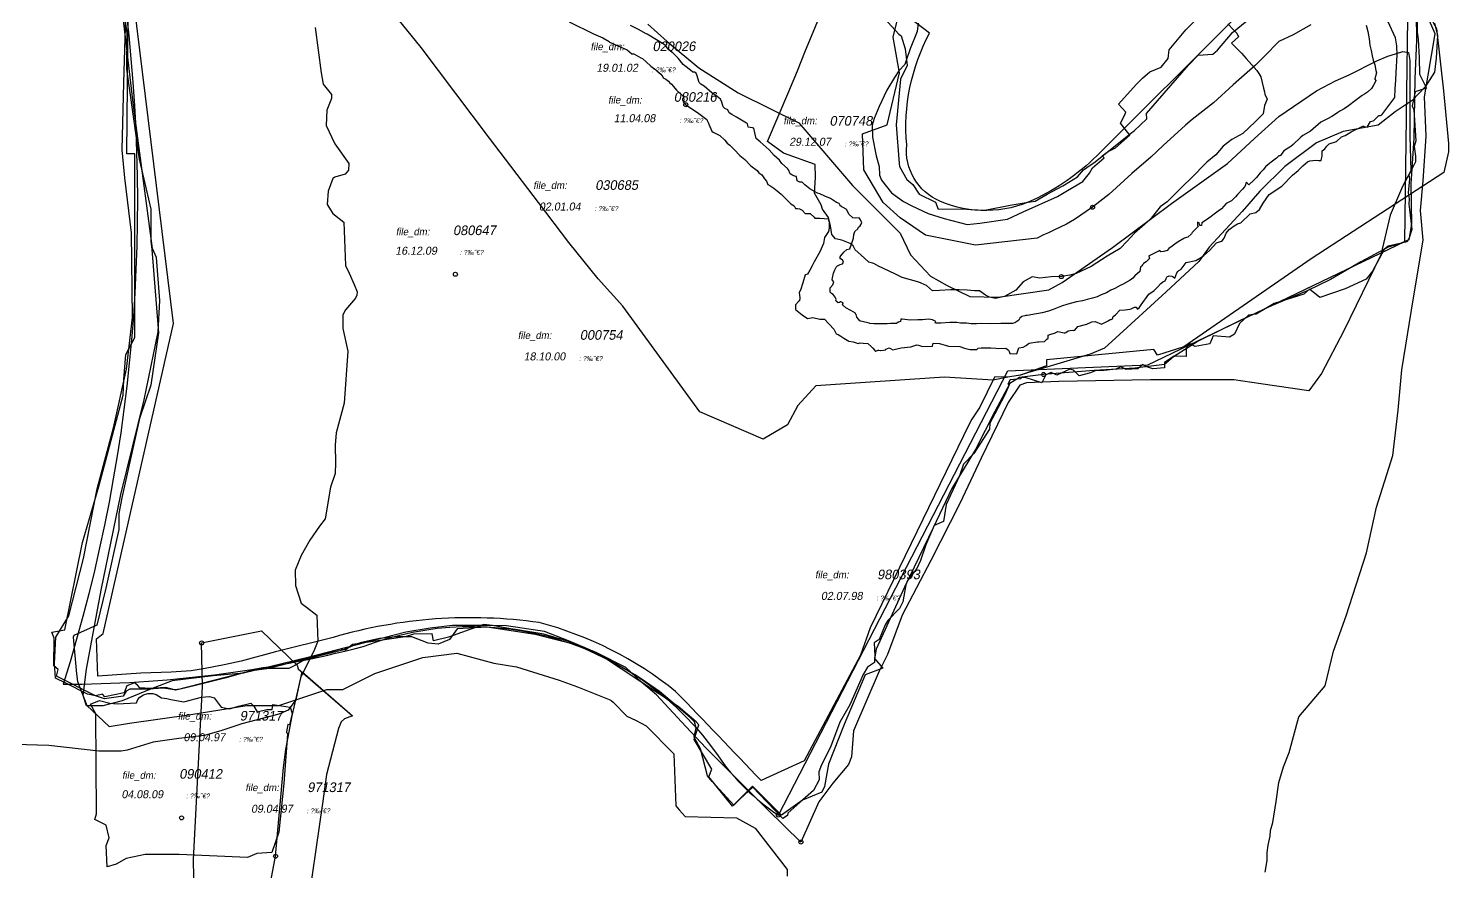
# Model space of a CAD drawing. Header units: metres. Extents: x 116000 to 284092, y 365136 to 804542.
# Drawn here: x 187407 to 189182, y 659763 to 660817 of the extents above; entities that cross this region are included whole.
import ezdxf
from ezdxf.enums import TextEntityAlignment as Align

# ---------------------------------------------------------------- set-up
doc = ezdxf.new("R2010")
doc.units = ezdxf.units.M
doc.header["$LTSCALE"] = 0.075
for name, color, linetype in [('000065', 21, 'Continuous'), ('000754', 21, 'Continuous'), ('020026', 246, 'Continuous'), ('020714', 246, 'Continuous'), ('030685', 7, 'Continuous'), ('060351', 6, 'Continuous'), ('070748', 46, 'Continuous'), ('080216', 30, 'Continuous'), ('080647', 140, 'Continuous'), ('090412', 140, 'Continuous'), ('10', 7, 'Continuous'), ('4', 7, 'Continuous'), ('7', 7, 'Continuous'), ('971317', 5, 'Continuous'), ('980393', 3, 'Continuous')]:
    doc.layers.add(name, color=color, linetype=linetype)
doc.styles.add('HEBTXT', font='HEBTXT.shx')

# ---------------------------------------------------------------- blocks, each defined once
blk = doc.blocks.new('DM_AREA')
at = {"layer": '10'}
blk.add_circle((0, 0), 2.5, dxfattribs=at)
at = {"layer": '4', "style": 'HEBTXT', "oblique": 10}
blk.add_attdef('DATE', text='', height=10, dxfattribs=at).set_placement((9.9, 86.8), align=Align.RIGHT)
at = {"layer": '4', "style": 'HEBTXT', "oblique": 10, "flags": 8}
blk.add_attdef('DATAtxt', text='', height=6, dxfattribs=at).set_placement((41.8, 89.2), align=Align.MIDDLE)
at = {"layer": '7', "style": 'HEBTXT', "oblique": 10}
blk.add_attdef('FILE_DM', (28.1, 112.6), '', height=12, dxfattribs=at)
at = {"layer": '7', "style": 'HEBTXT', "oblique": 10, "flags": 8}
blk.add_attdef('file_txt', text='', height=9, dxfattribs=at).set_placement((-28.4, 117.1), align=Align.MIDDLE)

msp = doc.modelspace()

# ---------------------------------------------------------------- linework, layer by layer
at = {"layer": '000065', "color": 21, "linetype": 'Continuous', "flags": 128}
msp.add_lwpolyline([(189164.1, 660823), (189168, 660807.5), (189166, 660779.5), (189164.1, 660762.1), (189152.5, 660743.7), (189136, 660726.3), (189115, 660712.2), (189093.9, 660695.9), (189049.8, 660687.8), (189016.6, 660673.6), (188977.3, 660644), (188945.7, 660613.3), (188923.6, 660587.7), (188882.7, 660543.2), (188869.6, 660525.5), (188828.7, 660487.5), (188780.3, 660443), (188751.9, 660417.3), (188733.7, 660409.5), (188683.7, 660394.6), (188655.6, 660386.2), (188646.2, 660383.4), (188630.9, 660380.9), (188612.6, 660377.1), (188551.7, 660380.9), (188391.1, 660370.2), (188368.6, 660345.6), (188355.8, 660321.6), (188325.4, 660303.4), (188246.2, 660337.6), (188149.8, 660469.7), (188119.3, 660503.9), (188082.4, 660549.3), (188044.4, 660599.1), (187983.4, 660679.4), (187898.1, 660792.6), (187829.6, 660877.2)], dxfattribs=at)
at = {"layer": '000754', "color": 21, "linetype": 'Continuous', "flags": 128}
msp.add_lwpolyline([(188181.2, 660822), (188205.5, 660800.2), (188245, 660767.1), (188294.2, 660735.9), (188335.4, 660715.5), (188369.7, 660698.6), (188437, 660620.5), (188496.6, 660560.9), (188509.5, 660533.6), (188534.3, 660507.3), (188555.2, 660495.4), (188583.5, 660481.9), (188618.8, 660481), (188682.1, 660490.2), (188699, 660499.1), (188761.6, 660542.8), (188835.6, 660597.9), (188905.4, 660647.8), (188939.2, 660679.1), (188969.5, 660706.4), (189016.7, 660738.7), (189040.6, 660751.2), (189057.5, 660758.4), (189091.9, 660776.1), (189105.6, 660781.8), (189115.5, 660784.8), (189124.5, 660787.8), (189131.7, 660786.5), (189133.4, 660776.3), (189133.4, 660682.3), (189134.5, 660638.7), (189124.3, 660619.3), (189108.6, 660583.3), (189097.1, 660533.6), (189050.8, 660438.9), (189023, 660385.7), (189007, 660363.8), (188947.3, 660372.8), (188913.2, 660377.7), (188809.2, 660377.7), (188694.8, 660375.7), (188654.5, 660373.7), (188645.9, 660371), (188631.4, 660349.2), (188597.6, 660280), (188571.2, 660223.3), (188534.8, 660152), (188499, 660083.8), (188480.6, 660034.6), (188470.1, 660013.9), (188438.2, 659939.4), (188435.7, 659907), (188431.8, 659897.1), (188412.3, 659874), (188394.8, 659850.7), (188372.4, 659800.4), (188330.6, 659841.2), (188254.2, 659917.5), (188228.7, 659944.8), (188192, 659984.1), (188173.1, 660000), (188153.7, 660018.4), (188117.4, 660036.8), (188082.1, 660051.8), (188052.2, 660063.2), (188004.7, 660070.3), (187977.3, 660070.8), (187937, 660070.8), (187909.1, 660067.3), (187878.8, 660062.4), (187838.5, 660051.9), (187756.2, 660031), (187676.1, 660011.1), (187638.1, 660008.1), (187586.8, 660001.6), (187559.6, 659991.4), (187559.6, 659991.4), (187524.4, 659976.9), (187500.1, 659970.7), (187479.9, 659970.7), (187475.8, 659983.6), (187479.9, 660016.2), (187498, 660115), (187522.9, 660234.4), (187551.9, 660352.7), (187569.5, 660437.5), (187571.5, 660476.8), (187567.4, 660530.6), (187562.2, 660541.5), (187538.4, 660720.4), (187524.9, 660837.2)], dxfattribs=at)
at = {"layer": '020026', "color": 246, "linetype": 'Continuous', "flags": 128}
msp.add_lwpolyline([(189141.1, 660835.3), (189141.6, 660801.5), (189139.7, 660753.6), (189138.2, 660679.3), (189134.4, 660622.3), (189135.3, 660572.5), (189132, 660552.6), (189120.3, 660547.3), (189106.3, 660543.4), (189071.9, 660524.9), (189034.1, 660503.1), (189005.1, 660488.6), (188961.4, 660470.6), (188921.2, 660451.7), (188868.9, 660426.1), (188838, 660406.3), (188826.9, 660396.6), (188789.6, 660392.2), (188738.8, 660389.3), (188675.6, 660384.3), (188645.6, 660380.4), (188633.5, 660373.2), (188614.7, 660338.3), (188590.5, 660290.5), (188561, 660242.1), (188537.7, 660192.8), (188501.7, 660118.9), (188466.4, 660041.1), (188464.5, 660029), (188464.2, 660024.5), (188455.6, 660018.8), (188450.1, 660009.7), (188433.6, 659971.6), (188421.1, 659950.1), (188409.4, 659918.8), (188398.3, 659896.8), (188394.9, 659888), (188395.1, 659878.1), (188388.3, 659864.8), (188374.8, 659853.1), (188356.2, 659836.6), (188355.8, 659833.4), (188350, 659829.8), (188320.3, 659860.8), (188312.5, 659868.9), (188296.1, 659853.8), (188288.6, 659846.5), (188261.5, 659876.1), (188255.9, 659883.2), (188247.2, 659916.7), (188239.2, 659931.3), (188241.4, 659943), (188239.4, 659950.5), (188233.9, 659956.1), (188211.5, 659975.1), (188195.8, 659988.2), (188178.3, 660000.5), (188165.5, 660009.1), (188133.2, 660027.3), (188092.8, 660046.4), (188040.5, 660059.7), (187980.5, 660068.7), (187942.9, 660066.8), (187933.5, 660053.5), (187919.1, 660047.6), (187906.9, 660048.8), (187886.5, 660056.6), (187865.8, 660056.6), (187845.8, 660054.7), (187821.6, 660049.1), (187799.7, 660040.1), (187769.9, 660032.6), (187751.5, 660027.6), (187740.1, 660020.9), (187732.7, 660017), (187708, 660017), (187683.3, 660013.9), (187652.8, 660005.2), (187616, 659995.9), (187596.8, 659991.2), (187589.7, 659990.4), (187575.6, 659992.7), (187557.2, 659991.2), (187534.1, 659991.2), (187529.4, 659988.8), (187525.5, 659982.5), (187502.4, 659979.4), (187491.1, 659983), (187480.9, 659984.9), (187453.9, 659999), (187441, 660004.9), (187439.8, 660023.3), (187441.4, 660056.2), (187457.8, 660082.8), (187476, 660154.6), (187493.2, 660241.5), (187513.6, 660317.6), (187529.8, 660391), (187537.3, 660455.3), (187536.2, 660561.4), (187527.6, 660630.1), (187524.5, 660665), (187526.6, 660748.6), (187528.8, 660832.2)], dxfattribs=at)
at = {"layer": '020714', "color": 246, "linetype": 'Continuous', "flags": 128}
msp.add_lwpolyline([(189140.3, 660864.2), (189166.5, 660816.3), (189175.2, 660738.7), (189181.7, 660672.8), (189181.6, 660662.2), (189175.8, 660636.7), (189010, 660528.9), (188851, 660418.9), (188818, 660408.5), (188813.6, 660415.7), (188679.2, 660402.6), (188679.2, 660395.3), (188671, 660392.1), (188652.8, 660385.6), (188647, 660383.4), (188633.6, 660381.3), (188614.5, 660380.9), (188596.1, 660343.5), (188586.2, 660328.4), (188583.3, 660323.1), (188458.9, 660068.1), (188446.9, 660033.8), (188376.5, 659901.6), (188322.9, 659877.1, 0.001322), (188215.9, 659988.5, 0.104811), (188045.4, 660074.5, 0.10653), (187788.2, 660056), (187715.9, 660037.8), (187672.9, 660026.4), (187651.7, 660021.6), (187628, 660017.3), (187610.7, 660014.2), (187585.7, 660012.7), (187547.8, 660011.2), (187494.1, 660007.7), (187492.2, 660054), (187500.5, 660060.9), (187588.6, 660447.8), (187490.1, 661246)], format="xyb", dxfattribs=at)
at = {"layer": '030685', "color": 7, "flags": 128}
for points in [[(188914.1, 660828.9), (188742, 660657.4, -0.087201), (188663.2, 660602.4, -0.213761), (188546.2, 660600.7, -0.326092), (188504.6, 660671, -0.145803), (188533.2, 660810.6), (188254.3, 661023.3)], [(187516.8, 660924.1, -0.117933), (187450.6, 659997.5, 0.880698)], [(187450.6, 659997.5, 0.062458), (187825.6, 660044.5, -0.346779), (188268.9, 659908, 0.095808), (188344.3, 659834.1), (188631.1, 660389), (188806, 660396.2), (189126.9, 660550.6), (189131.3, 660860.5, 0.334597)]]:
    msp.add_lwpolyline(points, format="xyb", dxfattribs=at)
at = {"layer": '060351', "color": 6, "flags": 128}
msp.add_lwpolyline([(187765.4, 660817.8), (187773, 660761.1), (187775.4, 660747.1), (187786, 660734.2), (187786.1, 660729.2), (187780, 660714.3), (187779.1, 660695.2), (187790.1, 660672.4), (187807.4, 660648), (187807, 660639.5), (187803.1, 660634.6), (187790.2, 660630.7), (187787.4, 660629.1), (187781.8, 660613.4), (187780.5, 660596.5), (187787.5, 660585.2), (187801.4, 660574.6), (187803.6, 660520.4), (187807.9, 660510.7), (187814.2, 660496.7), (187817.9, 660487.6), (187817.7, 660483.4), (187816.1, 660479.6), (187803.5, 660465.1), (187799.9, 660459), (187800.3, 660441.7), (187806.2, 660413.6), (187801.7, 660348.4), (187791.7, 660311.4), (187790.7, 660296.1), (187791.1, 660274.1), (187790.7, 660260.8), (187784.7, 660243.6), (187778.2, 660204.1), (187770.8, 660195), (187758.9, 660177.2), (187748, 660158.4), (187740.4, 660140), (187741.1, 660120.7), (187748.1, 660098.7), (187754.9, 660093.7), (187767.6, 660083.8), (187768.7, 660051.3), (187764.5, 660040.8), (187747.2, 660005.5), (187741.2, 659977.9), (187731.8, 659965.2), (187720, 659960.1), (187673.9, 659948.2), (187648.8, 659939.5), (187627.1, 659933.4), (187595, 659929.6), (187563.3, 659925), (187530.5, 659915), (187523.1, 659913.9), (187495.3, 659913.7), (187432.6, 659921), (187390.8, 659922)], dxfattribs=at)
at = {"layer": '070748', "color": 46, "elevation": 43.5, "flags": 128}
for points in [[(188905.8, 660822.4), (188912.8, 660814.6), (188917.1, 660810.6), (188919.3, 660806.2), (188910.6, 660798), (188922.8, 660785.5), (188928.6, 660779), (188942.2, 660763.9), (188944.8, 660760.1), (188947.1, 660756), (188950.5, 660742.1), (188951.6, 660737.3), (188952.1, 660733.8), (188953.7, 660731.2), (188954.9, 660728.1), (188951.8, 660720.4), (188949.9, 660709.8), (188940.1, 660700), (188924.5, 660685.4), (188910.7, 660677.8), (188899.9, 660669.3), (188891, 660658.7), (188879.8, 660649.4), (188859.8, 660629.3), (188850, 660619.9), (188839.8, 660609.7), (188829.9, 660599.8), (188821.4, 660593.7), (188808.3, 660577.4), (188789.4, 660560.8), (188779.9, 660550.7), (188771.5, 660541.8), (188755, 660531.9), (188735.1, 660519), (188716.3, 660510.4), (188708.6, 660508.2), (188697.9, 660506.5), (188685.2, 660506.2), (188671, 660504.8), (188661.2, 660506.1), (188650, 660499.9), (188641.2, 660489.8), (188627, 660481.7), (188615.7, 660479.2), (188607.9, 660480.9), (188603, 660483.2), (188595.6, 660488.6), (188589.3, 660489), (188580.2, 660489.6), (188570, 660489.9), (188559.2, 660490.1), (188545.6, 660489.3), (188537, 660488.7), (188529.5, 660495.3), (188519.7, 660499.8), (188499, 660505.6), (188489.6, 660510.2), (188469.2, 660519.8), (188463.4, 660522.8), (188457.3, 660524.4), (188447.5, 660533.8), (188440.1, 660540), (188437.6, 660545.1), (188434.1, 660547.8), (188423.7, 660552), (188415.6, 660553.9), (188411.1, 660559.3), (188409.5, 660570), (188407, 660580.4), (188399.5, 660590.9), (188397.6, 660596), (188389.6, 660610.9), (188390.6, 660630.3), (188390.2, 660646.7), (188350.8, 660660.6), (188330.6, 660675.4), (188357.3, 660737.6), (188368.3, 660763.7), (188378.2, 660788.9), (188387.6, 660811.7), (188393.4, 660825.9)], [(188519.1, 660823.1), (188517.6, 660812.6), (188509.1, 660791.2), (188504.5, 660777.7), (188502.2, 660771.3), (188495, 660763.4), (188489.2, 660755.1), (188479.8, 660739.5), (188470.2, 660719.2), (188464.1, 660704), (188461.3, 660695.6), (188461.9, 660680.9), (188466.5, 660657.4), (188470.1, 660644.2), (188470.8, 660633.2), (188473.2, 660627.1), (188485.7, 660611.2), (188500.6, 660600.5), (188511.2, 660594.8), (188531.5, 660585.5), (188551.6, 660579), (188580.2, 660571.5), (188596, 660573.1), (188630.5, 660578.1), (188650.3, 660587.3), (188693.2, 660606.5), (188705.6, 660614.1), (188724.6, 660625.4), (188732.9, 660635.8), (188736.8, 660642.6), (188751.3, 660654.7), (188748.8, 660657.5), (188756.2, 660662.8), (188765.6, 660667.4), (188783.6, 660683.3), (188771.7, 660698.3), (188776.7, 660707.9), (188778.6, 660712), (188769.1, 660721.9), (188791.5, 660746.6), (188799.4, 660754.4), (188808.4, 660762.4), (188822.5, 660768.3), (188831.5, 660778.8), (188832.6, 660789.6), (188853.3, 660814.9), (188865.5, 660826.7)]]:
    msp.add_lwpolyline(points, dxfattribs=at)
at = {"layer": '080216', "color": 30}
for points in [[(188083.1, 660824.8), (188113.1, 660809.8), (188125.1, 660804.8), (188132.7, 660800.1), (188133.2, 660799.5), (188143.8, 660794.6), (188155.2, 660789.7), (188161, 660784.8), (188163.7, 660784.6), (188172.3, 660779.9), (188174.6, 660778.9), (188179.1, 660774.8), (188184.8, 660769.4), (188191, 660764.8), (188192.6, 660763.7), (188197.3, 660759.5), (188199.9, 660756), (188200.2, 660754.9), (188203.6, 660753.2), (188207, 660750.6), (188208.2, 660748.9), (188210.6, 660746.7), (188213.4, 660743.9), (188217.1, 660739.3), (188224.4, 660732.9), (188225.4, 660731.8), (188226.3, 660727.2), (188225.5, 660724.7), (188225.9, 660724.3), (188226.8, 660723.3), (188227.2, 660722.8), (188227.4, 660722.7), (188228, 660722.1), (188228.6, 660721.3), (188243.1, 660711.4), (188254.7, 660702.8), (188255.2, 660701.7), (188256.8, 660698.3), (188257.6, 660696.9), (188261.2, 660688.3), (188262.7, 660687.1), (188271, 660683), (188277.4, 660676.9), (188280.4, 660673.4), (188283.7, 660670.6), (188289.4, 660664.9), (188296.2, 660658), (188302.3, 660653), (188309.7, 660645.1), (188317.8, 660639), (188319.7, 660636.1), (188323.7, 660633.5), (188327.1, 660628.8), (188329.3, 660625.7), (188331, 660621.8), (188333.7, 660620.3), (188338.5, 660617.2), (188342.6, 660613.8), (188347.8, 660609.5), (188351.9, 660605.2), (188354.3, 660602.9), (188359.9, 660597.5), (188364.1, 660594.8), (188365.9, 660591.7), (188368.3, 660591.5), (188370.5, 660591.3), (188374.1, 660589.4), (188377.9, 660585.5), (188383.9, 660585.4), (188389.2, 660580.6), (188389.9, 660579.5), (188395.9, 660579.4), (188401.6, 660579), (188406.5, 660578.7), (188407.9, 660573.6), (188407.9, 660567.4), (188406.8, 660562.9), (188401.9, 660555.5), (188400.6, 660548.1), (188396, 660537.5), (188389.2, 660525), (188387.3, 660521.5), (188386.6, 660520.1), (188383.8, 660514.6), (188380.8, 660509.8), (188377.7, 660508.8), (188374.9, 660498.7), (188371.8, 660489.6), (188370.2, 660486.7), (188371.1, 660479.9), (188370.8, 660476.2), (188369.5, 660475.3), (188365.9, 660471.5), (188365.9, 660465.5), (188373.9, 660458.8), (188380.7, 660454.2), (188387.5, 660455.7), (188395.9, 660453.4), (188401.9, 660453.5), (188407.8, 660447.1), (188413.7, 660441.1), (188416.4, 660435.3), (188419, 660434.2), (188422.5, 660432.1), (188425.9, 660429.5), (188432.5, 660426), (188437.8, 660425.2), (188443.8, 660423.1), (188446.3, 660423.8), (188450.1, 660423.4), (188456, 660422.9), (188460.4, 660419.1), (188462.4, 660417.4), (188464.7, 660414.4), (188466.2, 660413.3), (188468.8, 660414.6), (188469.9, 660414.5), (188471.6, 660414.1), (188471.8, 660414.2), (188475.5, 660414.7), (188478.7, 660415), (188478.6, 660416), (188482.9, 660417.5), (188484.2, 660416.8), (188487.5, 660415.2), (188489.1, 660415.4), (188497.9, 660417.6), (188510, 660418.8), (188517.4, 660421.2), (188519.5, 660420.8), (188524.5, 660419.1), (188537, 660419.8), (188537.8, 660423.3), (188545.7, 660423.2), (188556.7, 660419.8), (188571, 660419.3), (188576.7, 660417), (188579.9, 660416.4), (188584, 660415.6), (188589, 660415.4), (188592.3, 660415.7), (188593.9, 660417), (188597.8, 660417.5), (188600.2, 660417.5), (188603.7, 660417.5), (188609.8, 660417.5), (188615.8, 660417.3), (188619.4, 660416.9), (188628.4, 660417.1), (188631.8, 660414.9), (188632.7, 660413), (188633.3, 660410.6), (188642.2, 660410.1), (188642.6, 660411.3), (188644.8, 660417.6), (188650.2, 660418.4), (188654, 660420.4), (188656.3, 660422.7), (188657.7, 660423.5), (188668.2, 660425.2), (188669.8, 660425.1), (188677, 660425.7), (188679.7, 660428.4), (188681.5, 660429.6), (188681.3, 660433.3), (188684.8, 660434.7), (188689.5, 660435.9), (188693.4, 660437.9), (188701.2, 660436.3), (188702.5, 660436.2), (188703.6, 660436.7), (188706.5, 660439), (188711.4, 660439.6), (188713.1, 660439.1), (188713.1, 660439.1), (188714, 660439.6), (188714.6, 660439.7), (188718.4, 660444.3), (188729.7, 660447.2), (188736.1, 660450), (188740.1, 660450.4), (188747.9, 660447.3), (188756.5, 660451.2), (188758.2, 660452.7), (188759.4, 660453.2), (188760.3, 660453.1), (188761, 660453.6), (188761.9, 660453.9), (188762.7, 660456.6), (188765.7, 660458.9), (188771.1, 660464.8), (188777.6, 660465.2), (188783.5, 660465.7), (188785, 660466.5), (188789.1, 660468.3), (188791.2, 660468.2), (188792.2, 660467.3), (188792.9, 660466.1), (188795.2, 660467.7), (188797.4, 660471.2), (188807.2, 660484.6), (188813.9, 660489.3), (188818.1, 660493.5), (188822.1, 660497.9), (188824.7, 660500.2), (188827.7, 660501.3), (188828.9, 660504.2), (188829.9, 660506.7), (188831.6, 660507.3), (188832.6, 660507.4), (188835.8, 660507), (188837.7, 660506.4), (188839.7, 660504.8), (188842.1, 660511.4), (188843.6, 660513), (188844.6, 660514.3), (188847.7, 660516), (188854, 660524), (188865.9, 660526.8), (188873.1, 660530.7), (188876, 660533.1), (188882.8, 660539.2), (188891.7, 660548.9), (188897.9, 660551), (188899.1, 660551.7), (188900, 660552.8), (188901.1, 660554.6), (188902.1, 660556.8), (188903.8, 660561), (188907.4, 660565.6), (188909.2, 660566.6), (188913.6, 660569.9), (188917.8, 660572.5), (188922, 660573.6), (188933.6, 660585.1), (188941, 660586.8), (188945.4, 660590.5), (188950, 660598.3), (188957.7, 660609.3), (188973.3, 660619.6), (188986.5, 660633.1), (188993.9, 660639.2), (188999.7, 660644.9), (189005.4, 660649.9), (189008.4, 660651), (189015.9, 660652), (189019.3, 660651.6), (189022.5, 660651.6), (189022.9, 660653.7), (189023.9, 660656.8), (189023.7, 660663.5), (189027, 660666.3), (189029.7, 660669.4), (189032.6, 660672.2), (189041.7, 660675.4), (189047.8, 660681.3), (189052.4, 660683), (189059.9, 660687.2), (189074.7, 660694.3), (189075.3, 660694.3), (189077.6, 660693.5), (189080.1, 660693), (189084.3, 660700.1), (189087.5, 660701.1), (189088.2, 660701.7), (189094.6, 660707.8), (189096.2, 660707.6), (189096.6, 660707.8), (189098.3, 660708.4), (189114.5, 660730.2), (189115.1, 660741.2), (189115.8, 660751.8), (189116.3, 660761.4), (189117.4, 660783.2), (189116.9, 660794.6), (189115.2, 660804.9), (189105.9, 660825.4)], [(189078.8, 660820.4), (189081, 660812.6), (189082.6, 660803.6), (189083.5, 660795.6), (189084.9, 660789), (189086.3, 660782.5), (189087.5, 660776.8), (189089.4, 660771), (189090.6, 660764.1), (189091.6, 660761), (189089.7, 660753.7), (189089.6, 660753.2), (189090.6, 660751.4), (189090.5, 660750.2), (189087.5, 660745), (189085.2, 660741.7), (189080.5, 660737.1), (189077.7, 660735.4), (189076.8, 660734.5), (189073.8, 660732.8), (189065.6, 660726.4), (189056.5, 660719.7), (189051.1, 660716.3), (189045.8, 660713.1), (189043.5, 660711.6), (189042.8, 660711), (189035.7, 660706.5), (189030.6, 660703.7), (189022, 660699.4), (189009.3, 660688.3), (188999.7, 660682.9), (188997.1, 660680.6), (188996.5, 660680.1), (188987.6, 660671.7), (188984.7, 660669.2), (188975.7, 660663.7), (188971.6, 660657.7), (188970.7, 660657.4), (188970, 660657.6), (188969.7, 660657.6), (188966.6, 660654.5), (188961.6, 660650.7), (188956.4, 660646.4), (188953.1, 660643.5), (188950, 660640), (188949.1, 660639), (188946.4, 660636), (188941.8, 660630.5), (188937.4, 660626.1), (188932.6, 660621.5), (188932.1, 660621), (188930.4, 660622.9), (188928.9, 660624), (188928.9, 660624.1), (188928.3, 660623.1), (188928, 660621.6), (188927.8, 660620.6), (188927.7, 660620.2), (188927.2, 660619.3), (188924, 660615.7), (188918.1, 660609.3), (188915.3, 660606), (188910.5, 660601.4), (188903.6, 660597.9), (188897.8, 660591.4), (188893.7, 660588.2), (188887.1, 660583.4), (188885.2, 660581.5), (188879.4, 660577.3), (188873.2, 660573.9), (188873.1, 660570.6), (188870.8, 660570.4), (188869.9, 660573.6), (188869.5, 660573.7), (188867.8, 660574.5), (188867.9, 660571.4), (188868.8, 660569.1), (188867.4, 660568), (188861.5, 660561.8), (188860.6, 660559.8), (188855.7, 660555.9), (188851.3, 660554.4), (188850.7, 660554.2), (188843.7, 660549.9), (188839.6, 660547), (188836.5, 660544.6), (188832.3, 660541.5), (188829.9, 660539.1), (188825.9, 660538), (188822.1, 660537.5), (188821.1, 660539.1), (188814.3, 660535.7), (188807.5, 660532.6), (188807.2, 660532.3), (188808.1, 660529.3), (188806.1, 660526.9), (188803.7, 660525), (188800.6, 660522.8), (188800.1, 660522), (188799.4, 660521.1), (188798.6, 660520), (188798.3, 660519.8), (188798.2, 660519.7), (188798.1, 660519.7), (188797.4, 660519), (188796.9, 660518.9), (188796.7, 660518.7), (188795.8, 660512.8), (188789.7, 660507.6), (188787, 660504.7), (188783.9, 660502), (188774.1, 660496.7), (188771.4, 660495.6), (188764.6, 660491.9), (188759.5, 660489.7), (188754.4, 660486.3), (188747.7, 660483.6), (188744.4, 660482.2), (188742.5, 660481.5), (188736.8, 660479.8), (188730.1, 660477.9), (188724.1, 660476.5), (188716.8, 660474.9), (188706, 660472.1), (188698.1, 660469.7), (188687.5, 660465.6), (188681.8, 660463.3), (188674.1, 660461.3), (188666.8, 660460), (188655, 660458.1), (188653.5, 660457.8), (188652.1, 660457.4), (188648.4, 660456.6), (188646.1, 660454.5), (188644.7, 660452.1), (188639.8, 660448.9), (188637, 660448), (188633.6, 660447.9), (188632.3, 660448.1), (188622.2, 660448), (188609.7, 660447.4), (188597.8, 660448), (188591.7, 660447.6), (188590.8, 660447.4), (188585.2, 660447.5), (188579.5, 660448.3), (188571.9, 660448.6), (188567.3, 660449.2), (188558.5, 660449.3), (188547.1, 660448.4), (188541.3, 660448.3), (188540.4, 660448.8), (188540.9, 660450.4), (188536.9, 660452.4), (188532, 660453.4), (188524.3, 660452.4), (188520.1, 660452.5), (188518.4, 660452.4), (188508.8, 660452.2), (188498.8, 660453.4), (188497.2, 660453.5), (188496.8, 660450.5), (188494.5, 660449.7), (188494, 660449.5), (188492, 660448.1), (188486.6, 660448), (188484.4, 660448), (188480.4, 660447.7), (188478, 660447.6), (188475.5, 660447.4), (188474.1, 660447.5), (188473.9, 660447.5), (188472.9, 660447.6), (188468.5, 660447.5), (188466.9, 660447.5), (188464.7, 660447.5), (188463.7, 660447.6), (188458.5, 660448.2), (188457.8, 660448.5), (188456, 660449), (188450.5, 660450.2), (188447.2, 660450.8), (188446.2, 660451.4), (188444.4, 660453.5), (188442.5, 660455.8), (188441.4, 660459.2), (188440.6, 660460.2), (188440.5, 660460.8), (188434.8, 660464.1), (188428.5, 660467.6), (188424.3, 660471.4), (188425.4, 660473.7), (188425.4, 660473.7), (188423, 660474.7), (188422.9, 660474.9), (188421.8, 660475), (188420.6, 660474.4), (188419, 660474), (188416.5, 660475.7), (188416.1, 660477), (188416.3, 660477.9), (188416.2, 660479.1), (188415.3, 660480.7), (188412.7, 660484.2), (188410.5, 660485.5), (188408.8, 660487), (188408.9, 660492.5), (188412.2, 660496.3), (188413.5, 660500), (188411.7, 660502.5), (188411.9, 660505), (188413, 660510.8), (188414.1, 660512.8), (188414.9, 660515.1), (188416.7, 660518.2), (188418.1, 660520), (188421.7, 660521.7), (188424.6, 660522.6), (188425.6, 660524.6), (188425, 660526.5), (188422.5, 660528.8), (188421.5, 660528.9), (188421.6, 660531.2), (188422.4, 660532.6), (188426.2, 660537.1), (188429.7, 660540.5), (188433.6, 660541.1), (188436.3, 660549.4), (188438.3, 660554.5), (188438.7, 660559.3), (188439.8, 660562.7), (188443.4, 660566.1), (188444.5, 660568.3), (188446.5, 660569.8), (188447.9, 660571.9), (188448.6, 660574), (188448.3, 660574.4), (188447.1, 660577.6), (188445.4, 660580.1), (188440.9, 660579.7), (188437.4, 660580), (188432.5, 660584.7), (188430, 660589.9), (188429.2, 660590.6), (188428.9, 660590.8), (188425.2, 660592.8), (188423.7, 660593.9), (188423.4, 660594), (188422.8, 660594.4), (188422.5, 660594.4), (188422.4, 660594.5), (188421.2, 660596.1), (188420.1, 660597.8), (188416.8, 660599.2), (188409.5, 660604.1), (188402.2, 660607.2), (188396.1, 660609.8), (188393.2, 660610.9), (188383.5, 660616.3), (188377.3, 660621), (188373.9, 660624.4), (188371, 660624.7), (188367.9, 660626.3), (188367, 660631.5), (188366.3, 660631.7), (188363.5, 660632.6), (188361, 660633.8), (188359, 660635), (188356.9, 660640), (188355.8, 660641.6), (188348.6, 660647.7), (188345.8, 660652.1), (188338.9, 660658), (188332.9, 660665.1), (188321.6, 660674.7), (188316.7, 660679.2), (188314.9, 660686.1), (188313.7, 660692.1), (188312, 660692.3), (188311.5, 660692.5), (188306.7, 660693), (188306, 660695.8), (188305.8, 660697.4), (188304.6, 660698.4), (188292, 660705.8), (188286.2, 660708.9), (188282.8, 660711), (188281, 660714.7), (188277.4, 660716.4), (188275.3, 660718.8), (188273.7, 660724.4), (188271.8, 660728.2), (188268, 660731.7), (188261.2, 660736.2), (188251.7, 660744.4), (188247.3, 660747.1), (188245.4, 660749), (188242.4, 660758.6), (188241.4, 660760.6), (188239.5, 660762), (188237.4, 660762), (188234.3, 660764.2), (188227.4, 660770), (188225.3, 660771.6), (188219.2, 660779.4), (188212, 660786.3), (188211.6, 660786.4), (188206.5, 660790.8), (188203.4, 660795), (188201.5, 660796.6), (188180.2, 660809.2), (188179.1, 660809.8), (188169.6, 660815), (188159.4, 660820.2)]]:
    msp.add_lwpolyline(points, dxfattribs=at)
at = {"layer": '080647', "elevation": 47.5, "flags": 128}
for points in [[(188463, 660843.9), (188494.6, 660809.3), (188497.6, 660807.1), (188502.8, 660791.2), (188505.1, 660770.1), (188496.8, 660753.1), (188491.5, 660696.3), (188495.4, 660647.9), (188495.6, 660644.1), (188504.6, 660627.7), (188512.3, 660621.4), (188520.3, 660609.4), (188540.8, 660599.7), (188544, 660590.8), (188574.7, 660591.2), (188584.6, 660590.5), (188602.1, 660589.7), (188634, 660595.8), (188659, 660599.9), (188665.1, 660600.8), (188680.1, 660609.5), (188699.7, 660620), (188701.8, 660621.2), (188718.1, 660631.3), (188725.5, 660640), (188729.5, 660643), (188740.1, 660650), (188784.1, 660685.3), (188788.9, 660688.6), (188804.7, 660703.8), (188804.4, 660710.3), (188856.6, 660770.6), (188868.9, 660783.1), (188887.3, 660784.4), (188892.9, 660789.4), (188911.9, 660811.4), (188940.8, 660835.1)], [(189142.6, 660825.8), (189142.3, 660811.7), (189143.5, 660803.1), (189144.9, 660779.6), (189145.5, 660759.6), (189154.3, 660741.8), (189139.8, 660737.2), (189136.4, 660719.9), (189138.2, 660714.9), (189140.6, 660676.1), (189138.9, 660669.2), (189140.5, 660656.8), (189140.4, 660649.9), (189131.9, 660633.3), (189132.8, 660628.6), (189131.4, 660611.3), (189132.5, 660603.9), (189132.1, 660597), (189133, 660590.4), (189135.8, 660565.5), (189132.5, 660555.1), (189130.1, 660550.1), (189106.1, 660544.5), (189101.4, 660540.6), (189086.7, 660513.3), (189078.7, 660503.3), (189052.5, 660491.1), (189021, 660480.4), (189007.8, 660490.7), (189000.9, 660484.5), (188963.6, 660472.8), (188941.3, 660459.5), (188931.8, 660458.3), (188920.3, 660448), (188914.3, 660434.5), (188907.8, 660430.8), (188887.7, 660432.4), (188883.2, 660422.6), (188865.1, 660419.4), (188857.8, 660422.9), (188856, 660421.5), (188853.7, 660415.7), (188853.7, 660406.9), (188839, 660407.4), (188826.8, 660399.4), (188826.9, 660392.6), (188812.1, 660391.5), (188804.5, 660393.7), (188799.1, 660396.7), (188793.4, 660391.2), (188778.7, 660390.7), (188772, 660393.7), (188766, 660390.9), (188751.2, 660389.1), (188740.1, 660389), (188734.4, 660386.4), (188720, 660382.8), (188713.2, 660389.9), (188708.5, 660391), (188692.4, 660383.5), (188685.3, 660386.7), (188678.6, 660384), (188673.4, 660373.7), (188652.7, 660380.5), (188647.1, 660380.2), (188647.1, 660378.8), (188633.9, 660377.8), (188630.8, 660372.1), (188632.5, 660371.2), (188627.2, 660359), (188614.8, 660335), (188608.5, 660323.5), (188608.1, 660315.9), (188588.6, 660285.7), (188575.5, 660272.4), (188570.8, 660257.9), (188553.8, 660221.8), (188550.6, 660200.7), (188539.1, 660195.8), (188530.9, 660177.5), (188528.6, 660171.7), (188522, 660152.1), (188517.3, 660142.1), (188505.7, 660127.2), (188503.4, 660121.7), (188499.9, 660100.4), (188495.7, 660092.2), (188481, 660077.1), (188477.9, 660071.6), (188470.2, 660053.2), (188464.1, 660049.1), (188464.7, 660032.9), (188464.2, 660029.7), (188474.8, 660017.5), (188452.6, 660009.3), (188426.5, 659947), (188407, 659897.8), (188401.8, 659869.8), (188398.5, 659862.8), (188374.6, 659852.5), (188348.2, 659834.1), (188312.1, 659870.1), (188286.8, 659845.2), (188257.3, 659882), (188261, 659891.6), (188239.2, 659928.3), (188244.9, 659946.9), (188241.5, 659950.5), (188218.9, 659969.7), (188124.4, 660032.3), (188114.3, 660038), (188100.1, 660044.1), (188088, 660048.7), (188075.8, 660053), (188067.9, 660055.2), (188051.1, 660059.9), (188018.2, 660065.5), (188009.8, 660066.7), (187986.9, 660070.9), (187976.3, 660071.9), (187932.2, 660056.1), (187913.3, 660051.5), (187911.8, 660060.6), (187888.4, 660060.1), (187877.9, 660056.8), (187812, 660047.1), (187803.3, 660040), (187796.7, 660041.4), (187779.7, 660035.7), (187710.6, 660018), (187700, 660017.8), (187591.4, 659990.2), (187579, 659993.3), (187559.2, 659992), (187546.6, 659992.8), (187543.5, 659996.5), (187539.7, 659999.4), (187530.1, 659995.3), (187526.9, 659986.7), (187502.6, 659981.8), (187499.8, 659985.2), (187491.1, 659982.9), (187442.5, 660007.5), (187444.5, 660015.7), (187439.1, 660020.4), (187439.6, 660054.8), (187436.5, 660062.6), (187452.7, 660065.4), (187474.7, 660174.3), (187495.4, 660244.4), (187525.5, 660358.6), (187526.6, 660378.1), (187529.1, 660409.4), (187540.1, 660430.6), (187540.3, 660491), (187540.1, 660659.9), (187530.1, 660659.8), (187531.9, 660832.6)]]:
    msp.add_lwpolyline(points, dxfattribs=at)
at = {"layer": '090412', "color": 140, "elevation": 36.9, "flags": 128}
msp.add_lwpolyline([(187509, 659973.8), (187518.3, 659972.9), (187542.1, 659974.1), (187544, 659978.2), (187546.4, 659981.2), (187550.9, 659984.4), (187556.6, 659986.1), (187562.9, 659985.7), (187566.9, 659984.7), (187573.5, 659980.5), (187580.4, 659979.5), (187585, 659978.3), (187601.6, 659975.4), (187623.5, 659981.5), (187633.3, 659982.3), (187639.3, 659980.3), (187647.9, 659968.9), (187658.4, 659966.9), (187669.9, 659970.2), (187685.3, 659973.7), (187689.1, 659970.2), (187693, 659963.2), (187705.1, 659965.8), (187711.7, 659966), (187712.8, 659972.1), (187723.6, 659970.4), (187734.5, 659968.8), (187737, 659960.9), (187733.5, 659946.6), (187731.5, 659947.1), (187729.9, 659938), (187731.1, 659935), (187726.2, 659873.3), (187720, 659812.9), (187711.2, 659787.3), (187692.6, 659785.9), (187680.9, 659780.9), (187595.8, 659784.9), (187553, 659784.9), (187529.5, 659779.9), (187517, 659772.9), (187505.7, 659769.5), (187504.3, 659795.9), (187508.3, 659805.8), (187504.2, 659821.4), (187490.1, 659828.6), (187492.2, 659835.6), (187491.3, 659960.3), (187491.3, 659960.3), (187485, 659972.6), (187496, 659977)], close=True, dxfattribs=at)
at = {"layer": '971317', "color": 5, "flags": 128}
for points in [[(187744.4, 660016.8), (187812.1, 659958.2), (187802.2, 659954.3), (187797.9, 659950.5), (187794.5, 659942.3), (187779.8, 659884.9), (187774.6, 659848.7), (187753.5, 659702.1), (187750, 659678.9), (187662.9, 659684.9), (187615, 659688.6), (187613.5, 659778.6), (187624.9, 659994.5), (187623.7, 660049), (187698.6, 660064.3), (187743.1, 660021.1)], [(187749.1, 660012.8), (187812.1, 659958.2), (187802.2, 659954.3), (187797.9, 659950.5), (187794.5, 659942.3), (187779.8, 659884.9), (187774.6, 659848.7), (187753.5, 659702.1), (187750, 659678.9), (187697.4, 659682.5), (187716, 659782.7), (187726.1, 659893.5), (187728.8, 659915.8), (187736.9, 659958.1), (187745.3, 659994.2)]]:
    msp.add_lwpolyline(points, close=True, dxfattribs=at)
at = {"layer": '980393', "color": 3, "flags": 128}
for points in [[(188952.5, 659762.9), (188955.1, 659777.3), (188955.1, 659787.5), (188956.1, 659796.6), (188958.6, 659807.6), (188959.3, 659814.6), (188961.9, 659824.8), (188966.1, 659851), (188969.5, 659874.7), (188975.4, 659894.2), (188982.7, 659912.3), (188994.6, 659956.9), (189027.3, 659995.6), (189038.1, 660038.8), (189053.8, 660082.9), (189079.1, 660161.7), (189091.7, 660218.5), (189112.2, 660283.1), (189118.5, 660339.8), (189123.2, 660390.2), (189137.8, 660480.2), (189150.1, 660552), (189146.8, 660589), (189150.1, 660626), (189153.5, 660682), (189151.5, 660730.9), (189165, 660809.8), (189136.4, 660875.9)], [(187526, 660839.3), (187530.2, 660811.1), (187530, 660765.6), (187545.5, 660653.1), (187560.1, 660590.9), (187560.1, 660570.9), (187560.1, 660550.9), (187561.5, 660540.4), (187569.8, 660436.2), (187560.1, 660370.9), (187545.9, 660329.2), (187524.1, 660230.4), (187520.1, 660210.9), (187520.1, 660190.9), (187504, 660117.5), (187492.8, 660071.3), (187464.1, 660058.2), (187463, 660056.2), (187467.2, 660010.4), (187468.5, 660000.8), (187480.1, 659970.9), (187508.3, 659944.7), (187533.7, 659948.9), (187610.3, 659959.6), (187680.1, 659970.9), (187700.1, 659970.9), (187720.1, 659970.9), (187780.1, 659990.9), (187800.1, 659990.9), (187840.1, 660010.9), (187900.1, 660030.9), (187942.5, 660036.3), (187988.9, 660023.6), (188017.1, 660019.4), (188070.6, 660002.5), (188093.2, 659994.1), (188135.1, 659977.6), (188137.8, 659975), (188155.1, 659957.6), (188166.5, 659952.3), (188179.3, 659945.7), (188213.5, 659910.4), (188216, 659845.8), (188220.5, 659840.5), (188227.8, 659832.2), (188291.9, 659830.6), (188315.1, 659817.6), (188355.2, 659766.1), (188355.1, 659757.6)], [(189009.5, 660821.1), (188987.6, 660808.6), (188969.6, 660800.1), (188951.5, 660782), (188940.4, 660770.5), (188912.4, 660746), (188888, 660723.6), (188861.5, 660702.8), (188852.9, 660695.9), (188824.9, 660670.5), (188809.5, 660655.9), (188785.9, 660635.4), (188757.4, 660609.1), (188745.9, 660600.4), (188736.8, 660593.2), (188714.1, 660577.8), (188704.4, 660572.1), (188689.4, 660564.9), (188681.7, 660561.4), (188675.5, 660558.6), (188667.5, 660554.4), (188590.4, 660545.9), (188528, 660558.5), (188496.5, 660579.9), (188475.1, 660599.3), (188451, 660640.1), (188449.6, 660685), (188480.4, 660696.2), (188495.5, 660760.9), (188487.9, 660805.8), (188496.4, 660841.6)]]:
    msp.add_lwpolyline(points, dxfattribs=at)

# ---------------------------------------------------------------- block references
at = {"layer": '000754', "color": 7}
ref = msp.add_blockref('DM_AREA', (188372.4, 659800.4), dxfattribs=at)
ref.add_attrib('FILE_DM', '000754', (188096.2, 660427.7), dxfattribs={"layer": '7', "color": 21, "height": 12, "style": 'HEBTXT', "oblique": 10})
ref.add_attrib('DATE', '18.10.00', dxfattribs={"layer": '4', "color": 21, "height": 10, "style": 'HEBTXT', "oblique": 10}).set_placement((188078.1, 660401.9), align=Align.RIGHT)
ref.add_attrib('file_txt', 'file_dm:', dxfattribs={"layer": '7', "color": 21, "height": 9, "style": 'HEBTXT', "oblique": 10}).set_placement((188039.8, 660432.2), align=Align.MIDDLE)
ref.add_attrib('DATAtxt', ': \x8a‰˜€\x9a', dxfattribs={"layer": '4', "color": 21, "height": 6, "style": 'HEBTXT', "oblique": 10}).set_placement((188109.9, 660404.3), align=Align.MIDDLE)
at = {"layer": '020026', "color": 7}
ref = msp.add_blockref('DM_AREA', (188675.6, 660384.3), dxfattribs=at)
ref.add_attrib('FILE_DM', '020026', (188187.1, 660788.2), dxfattribs={"layer": '7', "color": 246, "height": 12, "style": 'HEBTXT', "oblique": 10})
ref.add_attrib('DATE', '19.01.02', dxfattribs={"layer": '4', "color": 246, "height": 10, "style": 'HEBTXT', "oblique": 10}).set_placement((188168.9, 660762.4), align=Align.RIGHT)
ref.add_attrib('file_txt', 'file_dm:', dxfattribs={"layer": '7', "color": 246, "height": 9, "style": 'HEBTXT', "oblique": 10}).set_placement((188130.6, 660792.8), align=Align.MIDDLE)
ref.add_attrib('DATAtxt', ': \x8a‰˜€\x9a', dxfattribs={"layer": '4', "color": 246, "height": 6, "style": 'HEBTXT', "oblique": 10}).set_placement((188200.8, 660764.9), align=Align.MIDDLE)
at = {"layer": '030685', "color": 7}
ref = msp.add_blockref('DM_AREA', (188344.3, 659834.1), dxfattribs=at)
ref.add_attrib('FILE_DM', '030685', (188115.5, 660614.9), dxfattribs={"layer": '7', "color": 7, "height": 12, "style": 'HEBTXT', "oblique": 10})
ref.add_attrib('DATE', '02.01.04', dxfattribs={"layer": '4', "color": 7, "height": 10, "style": 'HEBTXT', "oblique": 10}).set_placement((188097.3, 660589.1), align=Align.RIGHT)
ref.add_attrib('file_txt', 'file_dm:', dxfattribs={"layer": '7', "color": 7, "height": 9, "style": 'HEBTXT', "oblique": 10}).set_placement((188059, 660619.5), align=Align.MIDDLE)
ref.add_attrib('DATAtxt', ': \x8a‰˜€\x9a', dxfattribs={"layer": '4', "color": 7, "height": 6, "style": 'HEBTXT', "oblique": 10}).set_placement((188129.2, 660591.6), align=Align.MIDDLE)
at = {"layer": '060351', "color": 7}
ref = msp.add_blockref('DM_AREA', (187297.6, 659925.5), dxfattribs=at)
ref.add_attrib('FILE_DM', '060351', (187631.2, 660913.8), dxfattribs={"layer": '7', "color": 6, "height": 12, "style": 'HEBTXT', "oblique": 10})
ref.add_attrib('DATE', '24.06.06', dxfattribs={"layer": '4', "color": 6, "height": 10, "style": 'HEBTXT', "oblique": 10}).set_placement((187613.1, 660888), align=Align.RIGHT)
ref.add_attrib('file_txt', 'file_dm:', dxfattribs={"layer": '7', "color": 6, "height": 9, "style": 'HEBTXT', "oblique": 10}).set_placement((187574.8, 660918.4), align=Align.MIDDLE)
ref.add_attrib('DATAtxt', ': \x8a‰˜€\x9a', dxfattribs={"layer": '4', "color": 6, "height": 6, "style": 'HEBTXT', "oblique": 10}).set_placement((187644.9, 660890.5), align=Align.MIDDLE)
at = {"layer": '070748', "color": 7}
ref = msp.add_blockref('DM_AREA', (188697.9, 660506.5, 43.5), dxfattribs=at)
ref.add_attrib('FILE_DM', '070748', (188408.2, 660695.1, 43.5), dxfattribs={"layer": '7', "color": 46, "height": 12, "style": 'HEBTXT', "oblique": 10})
ref.add_attrib('DATE', '29.12.07', dxfattribs={"layer": '4', "color": 46, "height": 10, "style": 'HEBTXT', "oblique": 10}).set_placement((188409.9, 660670, 43.5), align=Align.RIGHT)
ref.add_attrib('file_txt', 'file_dm:', dxfattribs={"layer": '7', "color": 46, "height": 9, "style": 'HEBTXT', "oblique": 10}).set_placement((188371.6, 660700.3, 43.5), align=Align.MIDDLE)
ref.add_attrib('DATAtxt', ': \x8a‰˜€\x9a', dxfattribs={"layer": '4', "color": 46, "height": 6, "style": 'HEBTXT', "oblique": 10}).set_placement((188441.8, 660672.4, 43.5), align=Align.MIDDLE)
at = {"layer": '080216', "color": 7}
ref = msp.add_blockref('DM_AREA', (188228.6, 660721.3), dxfattribs=at)
ref.add_attrib('FILE_DM', '080216', (188213.6, 660724.9), dxfattribs={"layer": '7', "color": 30, "height": 12, "style": 'HEBTXT', "oblique": 10})
ref.add_attrib('DATE', '11.04.08', dxfattribs={"layer": '4', "color": 30, "height": 10, "style": 'HEBTXT', "oblique": 10}).set_placement((188190.6, 660699.4), align=Align.RIGHT)
ref.add_attrib('file_txt', 'file_dm:', dxfattribs={"layer": '7', "color": 30, "height": 9, "style": 'HEBTXT', "oblique": 10}).set_placement((188152.6, 660726.2), align=Align.MIDDLE)
ref.add_attrib('DATAtxt', ': \x8a‰˜€\x9a', dxfattribs={"layer": '4', "color": 30, "height": 6, "style": 'HEBTXT', "oblique": 10}).set_placement((188235.3, 660701.4), align=Align.MIDDLE)
at = {"layer": '080647', "color": 140}
ref = msp.add_blockref('DM_AREA', (187940.7, 660509.5, -36.9), dxfattribs=at)
ref.add_attrib('FILE_DM', '080647', (187937.8, 660558.4, -36.9), dxfattribs={"layer": '7', "color": 140, "height": 12, "style": 'HEBTXT', "oblique": 10})
ref.add_attrib('DATE', '16.12.09', dxfattribs={"layer": '4', "color": 140, "height": 10, "style": 'HEBTXT', "oblique": 10}).set_placement((187917.7, 660533.9, -36.9), align=Align.RIGHT)
ref.add_attrib('file_txt', 'file_dm:', dxfattribs={"layer": '7', "color": 140, "height": 9, "style": 'HEBTXT', "oblique": 10}).set_placement((187887.4, 660561.6, -36.9), align=Align.MIDDLE)
ref.add_attrib('DATAtxt', ': \x8a‰˜€\x9a', dxfattribs={"layer": '4', "color": 140, "height": 6, "style": 'HEBTXT', "oblique": 10}).set_placement((187960.9, 660536.9, -36.9), align=Align.MIDDLE)
at = {"layer": '090412', "color": 140}
ref = msp.add_blockref('DM_AREA', (187598.6, 659830.6), dxfattribs=at)
ref.add_attrib('FILE_DM', '090412', (187595.7, 659879.5), dxfattribs={"layer": '7', "color": 140, "height": 12, "style": 'HEBTXT', "oblique": 10})
ref.add_attrib('DATE', '04.08.09', dxfattribs={"layer": '4', "color": 140, "height": 10, "style": 'HEBTXT', "oblique": 10}).set_placement((187575.6, 659855.1), align=Align.RIGHT)
ref.add_attrib('file_txt', 'file_dm:', dxfattribs={"layer": '7', "color": 140, "height": 9, "style": 'HEBTXT', "oblique": 10}).set_placement((187545.3, 659882.8), align=Align.MIDDLE)
ref.add_attrib('DATAtxt', ': \x8a‰˜€\x9a', dxfattribs={"layer": '4', "color": 140, "height": 6, "style": 'HEBTXT', "oblique": 10}).set_placement((187618.9, 659858.1), align=Align.MIDDLE)
at = {"layer": '971317', "color": 7}
ref = msp.add_blockref('DM_AREA', (187623.7, 660049), dxfattribs=at)
ref.add_attrib('FILE_DM', '971317', (187671.3, 659952.1), dxfattribs={"layer": '7', "color": 5, "height": 12, "style": 'HEBTXT', "oblique": 10})
ref.add_attrib('DATE', '09.04.97', dxfattribs={"layer": '4', "color": 5, "height": 10, "style": 'HEBTXT', "oblique": 10}).set_placement((187653.1, 659926.3), align=Align.RIGHT)
ref.add_attrib('file_txt', 'file_dm:', dxfattribs={"layer": '7', "color": 5, "height": 9, "style": 'HEBTXT', "oblique": 10}).set_placement((187614.8, 659956.7), align=Align.MIDDLE)
ref.add_attrib('DATAtxt', ': \x8a‰˜€\x9a', dxfattribs={"layer": '4', "color": 5, "height": 6, "style": 'HEBTXT', "oblique": 10}).set_placement((187685, 659928.8), align=Align.MIDDLE)
ref = msp.add_blockref('DM_AREA', (187716, 659782.7), dxfattribs=at)
ref.add_attrib('FILE_DM', '971317', (187755.7, 659862.8), dxfattribs={"layer": '7', "color": 5, "height": 12, "style": 'HEBTXT', "oblique": 10})
ref.add_attrib('DATE', '09.04.97', dxfattribs={"layer": '4', "color": 5, "height": 10, "style": 'HEBTXT', "oblique": 10}).set_placement((187737.5, 659837), align=Align.RIGHT)
ref.add_attrib('file_txt', 'file_dm:', dxfattribs={"layer": '7', "color": 5, "height": 9, "style": 'HEBTXT', "oblique": 10}).set_placement((187699.3, 659867.4), align=Align.MIDDLE)
ref.add_attrib('DATAtxt', ': \x8a‰˜€\x9a', dxfattribs={"layer": '4', "color": 5, "height": 6, "style": 'HEBTXT', "oblique": 10}).set_placement((187769.4, 659839.5), align=Align.MIDDLE)
at = {"layer": '980393', "color": 7}
ref = msp.add_blockref('DM_AREA', (188736.8, 660593.2, 54.5), dxfattribs=at)
ref.add_attrib('FILE_DM', '980393', (188467.7, 660128.6, 54.5), dxfattribs={"layer": '7', "color": 3, "height": 12, "style": 'HEBTXT', "oblique": 10})
ref.add_attrib('DATE', '02.07.98', dxfattribs={"layer": '4', "color": 3, "height": 10, "style": 'HEBTXT', "oblique": 10}).set_placement((188449.5, 660102.8, 54.5), align=Align.RIGHT)
ref.add_attrib('file_txt', 'file_dm:', dxfattribs={"layer": '7', "color": 3, "height": 9, "style": 'HEBTXT', "oblique": 10}).set_placement((188411.2, 660133.2, 54.5), align=Align.MIDDLE)
ref.add_attrib('DATAtxt', ': \x8a‰˜€\x9a', dxfattribs={"layer": '4', "color": 3, "height": 6, "style": 'HEBTXT', "oblique": 10}).set_placement((188481.4, 660105.3, 54.5), align=Align.MIDDLE)

doc.saveas('drawing.dxf')
